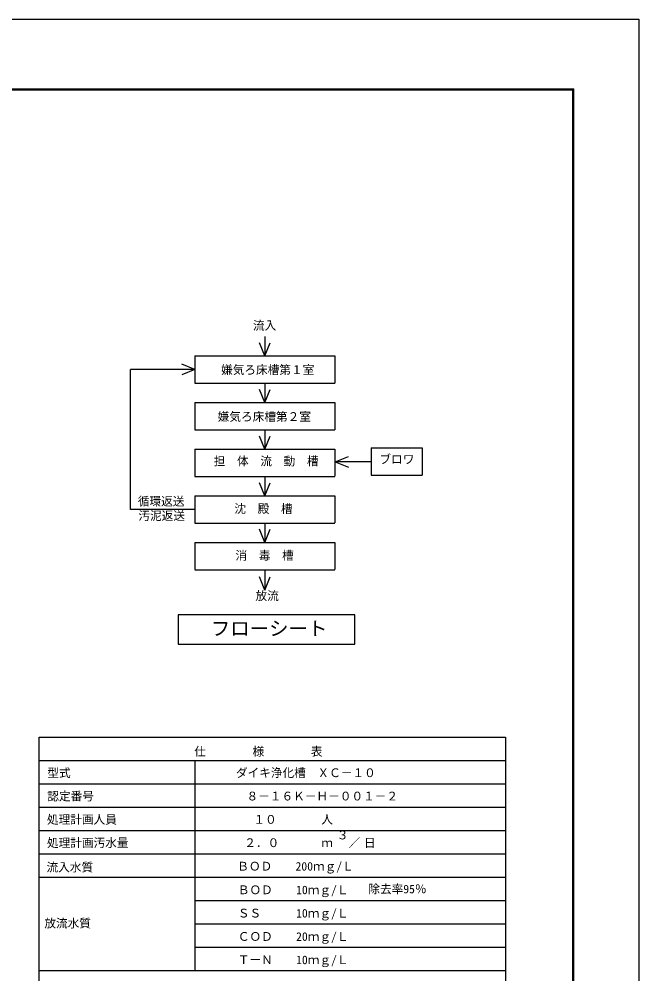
# Model space of a CAD drawing. Units: millimetres, scale not verified. Extents: x -8910 to 8910, y -6308 to 6308.
# Drawn here: x 4124 to 8910, y -1062 to 6308 of the extents above; entities that cross this region are included whole.
import ezdxf
from ezdxf.enums import TextEntityAlignment as Align

# ---------------------------------------------------------------- set-up
doc = ezdxf.new("R2010")
doc.units = ezdxf.units.MM
doc.header["$LTSCALE"] = 30
for name, color, linetype, lineweight in [('0-6_水管', 3, 'Continuous', 25), ('0-B_機器', 2, 'Continuous', 25), ('0-D_文字', 7, 'Continuous', 25), ('1-0_図面枠', 7, 'Continuous', 25), ('1-1_Axis_waku', 7, 'Continuous', 25)]:
    doc.layers.add(name, color=color, linetype=linetype, lineweight=lineweight)
doc.styles.add('ＭＳ ゴシック', font='')
doc.styles.get('ＭＳ ゴシック').set_extended_font_data('MS Gothic')

msp = doc.modelspace()

# ---------------------------------------------------------------- linework, layer by layer
at = {"layer": '0-B_機器', "color": 3}
for p, q in [((4280.04, 764.4), (7880.05, 764.4)), ((4280.04, -2655.6), (4280.04, 764.4)), ((7880.05, 764.4), (7880.05, -2655.6)), ((4280.04, 584.4), (7880.05, 584.4)), ((5480.04, 584.4), (5480.04, -1035.6)), ((4280.04, 404.4), (7880.05, 404.4)), ((4280.04, 224.4), (7880.05, 224.4)), ((4280.04, 44.41), (7880.05, 44.41)), ((4280.04, -135.6), (7880.05, -135.6)), ((4280.04, -315.6), (7880.05, -315.6)), ((5480.04, -495.6), (7880.05, -495.6)), ((5480.04, -675.6), (7880.05, -675.6)), ((5480.04, -855.6), (7880.05, -855.6)), ((4280.04, -1035.6), (7880.05, -1035.6))]:
    msp.add_line(p, q, dxfattribs=at)
at = {"layer": '0-D_文字'}
for p, q in [((6021.33, 3857.4), (6021.33, 3707.4)), ((6021.33, 3707.4), (5980.11, 3809.2)), ((6021.33, 3707.4), (6062.54, 3809.2)), ((5481.33, 3707.4), (5481.33, 3498.3)), ((5481.33, 3707.4), (6561.33, 3707.4)), ((6561.33, 3707.4), (6561.33, 3498.68)), ((5481.33, 3602.85), (5379.53, 3644.07)), ((4984.83, 2522.88), (4984.83, 3602.85)), ((5481.33, 3602.85), (4984.83, 3602.85)), ((5481.33, 3602.85), (5379.53, 3561.64)), ((5481.33, 3497.41), (6561.33, 3497.41)), ((6021.33, 3497.41), (6021.33, 3347.41)), ((6021.33, 3347.41), (5980.11, 3449.2)), ((6021.33, 3347.41), (6062.54, 3449.2)), ((5481.33, 3347.41), (6561.33, 3347.41)), ((6561.33, 3347.41), (6561.33, 3137.42)), ((6021.33, 3137.42), (6021.33, 2987.42)), ((6021.33, 2987.42), (5980.11, 3089.22)), ((6021.33, 2987.42), (6062.54, 3089.22)), ((5481.33, 2987.42), (5481.33, 2778.32)), ((5481.33, 2987.42), (6561.33, 2987.42)), ((6561.33, 2987.42), (6561.33, 2778.7)), ((6843.59, 2997.99), (6843.59, 2788.89)), ((6564.8, 2889.79), (6666.6, 2931)), ((6564.8, 2889.79), (6666.6, 2848.57)), ((6843.59, 2889.79), (6564.8, 2889.79)), ((5481.33, 2777.43), (6561.33, 2777.43)), ((6021.33, 2627.43), (5980.11, 2729.22)), ((6021.33, 2777.43), (6021.33, 2627.43)), ((6021.33, 2627.43), (6062.54, 2729.22)), ((6843.59, 2787.99), (7235.83, 2787.99)), ((5481.33, 2627.43), (5481.33, 2418.33)), ((5481.33, 2627.43), (6561.33, 2627.43)), ((6561.33, 2627.43), (6561.33, 2418.71)), ((5481.33, 2522.88), (4984.83, 2522.88)), ((5481.33, 2417.44), (6561.33, 2417.44)), ((6021.33, 2268.33), (5980.11, 2370.12)), ((6021.33, 2418.33), (6021.33, 2268.33)), ((6021.33, 2268.33), (6062.54, 2370.12)), ((5481.33, 2267.44), (5481.33, 2058.34)), ((5481.33, 2267.44), (6561.33, 2267.44)), ((6561.33, 2267.44), (6561.33, 2058.72)), ((5481.33, 2057.45), (6561.33, 2057.45)), ((6021.33, 1900.82), (5980.11, 2002.61)), ((6021.33, 2050.82), (6021.33, 1900.82)), ((6021.33, 1900.82), (6062.54, 2002.61)), ((5352.82, 1709.9), (5352.82, 1484.42)), ((6715.94, 1709.9), (5352.82, 1709.9)), ((6715.94, 1484.42), (6715.94, 1709.9)), ((5352.82, 1484.42), (6715.94, 1484.42))]:
    msp.add_line(p, q, dxfattribs=at)
for points in [[(5481.33, 3347.41), (5481.33, 3137.42), (6561.33, 3137.42)], [(6843.59, 2997.99), (7235.83, 2997.99), (7235.83, 2787.99)]]:
    msp.add_lwpolyline(points, dxfattribs=at)
at = {"layer": '1-0_図面枠'}
msp.add_lwpolyline([(-8910, -6307.5), (-8910, 6307.5), (8910, 6307.5), (8910, -6307.5)], close=True, dxfattribs=at)
at = {"layer": '1-1_Axis_waku'}
for p, q in [((-7778.4, 5769.9), (8408.4, 5769.9)), ((-7777.8, 5769.3), (8407.8, 5769.3)), ((-7777.2, 5768.7), (8407.2, 5768.7)), ((-7776.6, 5768.1), (8406.6, 5768.1)), ((-7776, 5767.5), (8406, 5767.5)), ((-7775.4, 5766.9), (8405.4, 5766.9)), ((-7774.8, 5766.3), (8404.8, 5766.3)), ((-7774.2, 5765.7), (8404.2, 5765.7)), ((-7773.6, 5765.1), (8403.6, 5765.1)), ((-7773, 5764.5), (8403, 5764.5)), ((-7772.4, 5763.9), (8402.4, 5763.9)), ((-7771.8, 5763.3), (8401.8, 5763.3)), ((-7771.2, 5762.7), (8401.2, 5762.7)), ((-7770.6, 5762.1), (8400.6, 5762.1)), ((-7770, 5761.5), (8400, 5761.5)), ((8400, -5806.5), (8400, 5761.5)), ((8400.6, -5807.1), (8400.6, 5762.1)), ((8401.2, -5807.7), (8401.2, 5762.7)), ((8401.8, -5808.3), (8401.8, 5763.3)), ((8402.4, -5808.9), (8402.4, 5763.9)), ((8403, -5809.5), (8403, 5764.5)), ((8403.6, -5810.1), (8403.6, 5765.1)), ((8404.2, -5810.7), (8404.2, 5765.7)), ((8404.8, -5811.3), (8404.8, 5766.3)), ((8405.4, -5811.9), (8405.4, 5766.9)), ((8406, -5812.5), (8406, 5767.5)), ((8406.6, -5813.1), (8406.6, 5768.1)), ((8407.2, -5813.7), (8407.2, 5768.7)), ((8407.8, -5814.3), (8407.8, 5769.3)), ((8408.4, -5814.9), (8408.4, 5769.9))]:
    msp.add_line(p, q, dxfattribs=at)

# ---------------------------------------------------------------- texts
at = {"layer": '0-6_水管', "color": 4, "style": 'ＭＳ ゴシック'}
for s, p in [('認定番号', (4341.85, 256.8)), ('８－１６Ｋ－Ｈ－００１－２', (5880.18, 257.36))]:
    msp.add_text(s, height=65.98, dxfattribs=at).set_placement(p, align=Align.BOTTOM_LEFT)
at = {"layer": '0-B_機器', "color": 4, "style": 'ＭＳ ゴシック'}
for s, p in [('仕\u3000\u3000\u3000\u3000様\u3000\u3000\u3000\u3000表', (5476.44, 601.8)), ('型式', (4341.85, 436.8)), ('ダイキ浄化槽\u3000ＸＣ－１０', (5798.04, 437.4)), ('処理計画人員\u3000', (4338.85, 76.8)), ('１０', (5933.05, 77.4)), ('人', (6457.45, 76.8)), ('３', (6577.45, -43.19)), ('処理計画汚水量', (4338.85, -103.2)), ('２．０', (5862.63, -102.6)), ('ｍ', (6457.45, -103.2)), ('／', (6667.45, -103.2)), ('日', (6787.45, -103.2)), ('流入水質', (4335.56, -291.3)), ('ＢＯＤ\u3000\u3000200ｍｇ/Ｌ', (5808.66, -284.04)), ('除去率95％', (6820.72, -459.25)), ('ＢＯＤ\u3000\u300010ｍｇ/Ｌ', (5813, -466.19)), ('ＳＳ\u3000\u3000\u300010ｍｇ/Ｌ', (5813, -646.19)), ('放流水質', (4318.74, -723.71)), ('ＣＯＤ\u3000\u300020ｍｇ/Ｌ', (5813, -826.19)), ('ＴーＮ\u3000\u300010ｍｇ/Ｌ', (5813, -1006.19))]:
    msp.add_text(s, height=65.98, dxfattribs=at).set_placement(p, align=Align.BOTTOM_LEFT)
at = {"layer": '0-D_文字', "color": 4, "style": 'ＭＳ ゴシック'}
for s, height, p in [('流入', 65.98, (5929.59, 3889.83)), ('嫌気ろ床槽第１室', 65.98, (5683.56, 3547.76)), ('嫌気ろ床槽第２室', 65.98, (5657.62, 3186.43)), ('ブロワ', 65.98, (6906.49, 2857.15)), ('担\u3000体\u3000流\u3000動\u3000槽', 65.98, (5626.49, 2842.89)), ('循環返送', 65.98, (5040.5, 2532.5)), ('汚泥返送', 65.98, (5044.95, 2421.34)), ('沈\u3000殿\u3000槽', 65.98, (5786.01, 2475.81)), ('消\u3000毒\u3000槽', 65.98, (5794.9, 2114.48)), ('放流', 65.98, (5949.21, 1803.62)), ('フローシート', 110, (5604.17, 1516.66))]:
    msp.add_text(s, height=height, dxfattribs=at).set_placement(p, align=Align.BOTTOM_LEFT)

doc.saveas('drawing.dxf')
